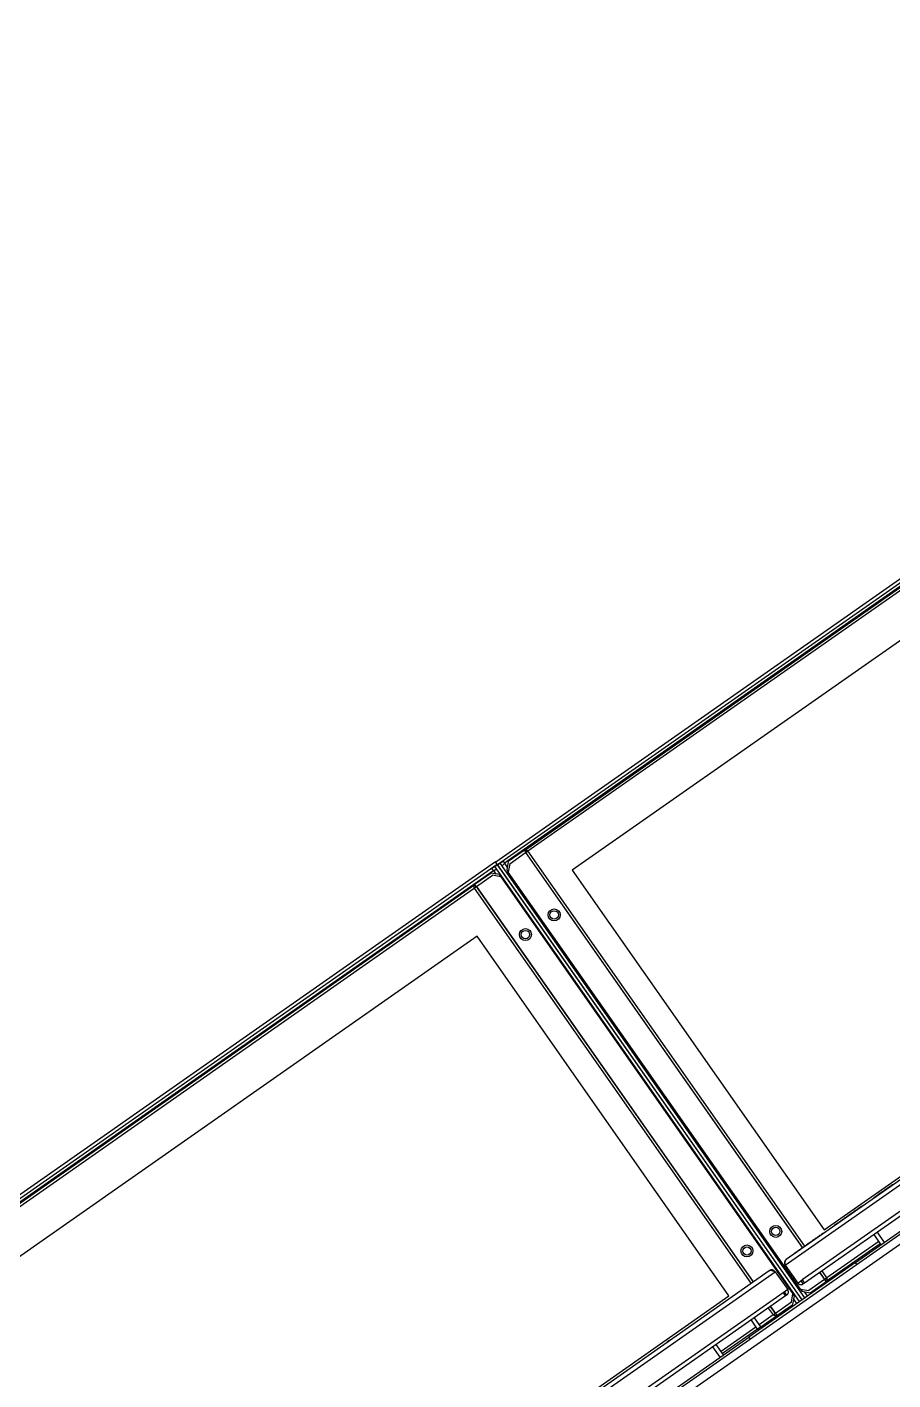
# Model space of a CAD drawing. Header units: millimetres. Extents: x 152904052 to 153933663, y 538271515 to 539240469.
# Drawn here: x 153451610 to 153452043, y 538570113 to 538570789 of the extents above; entities that cross this region are included whole.
import ezdxf

# ---------------------------------------------------------------- set-up
doc = ezdxf.new("R2010")
doc.units = ezdxf.units.MM
doc.layers.add('POWR', color=5, linetype='Continuous')

msp = doc.modelspace()

# ---------------------------------------------------------------- linework, layer by layer
at = {"layer": 'POWR', "color": 7}
for p, q in [((153452745.21, 538571002.75), (153451844.14, 538570371.82)), ((153452746.13, 538571001.44), (153451845.06, 538570370.51)), ((153452744.31, 538570998.46), (153451848.48, 538570371.2)), ((153451858.46, 538570377.69), (153452734.95, 538570991.42)), ((153451860.27, 538570377.38), (153452734.63, 538570989.61)), ((153452735.99, 538570965.53), (153451882.43, 538570367.86)), ((153451988.82, 538570170.43), (153452884.97, 538570797.92)), ((153451989.33, 538570173.36), (153452882.04, 538570798.44)), ((153452889, 538570787.44), (153451997.29, 538570163.06)), ((153452890.15, 538570785.8), (153451998.43, 538570161.42)), ((153452878.56, 538570768.72), (153451117.39, 538569535.53)), ((153452880.91, 538570765.36), (153451119.74, 538569532.17)), ((153452023.91, 538570171.75), (153452873.78, 538570766.83)), ((153451858.38, 538570377.64), (153451850.43, 538570372.07)), ((153451858.38, 538570377.64), (153451858.46, 538570377.69)), ((153451858.46, 538570377.69), (153451859.15, 538570376.71)), ((153451859.15, 538570376.71), (153451860.27, 538570377.38)), ((153451859.19, 538570376.65), (153451860.17, 538570377.34)), ((153451860.27, 538570377.38), (153451859.21, 538570376.63)), ((153451998.53, 538570179.92), (153451860.27, 538570377.38)), ((153451844.03, 538570371.98), (153450942.96, 538569741.05)), ((153451844.94, 538570370.67), (153450943.88, 538569739.74)), ((153451842.04, 538570368.56), (153451844.98, 538570370.62)), ((153451843.69, 538570369.67), (153451845, 538570370.59)), ((153451844.94, 538570370.67), (153451844.03, 538570371.98)), ((153451845.06, 538570370.51), (153451844.14, 538570371.82)), ((153451997.29, 538570153.11), (153451845, 538570370.59)), ((153451845.1, 538570370.46), (153451848.04, 538570372.51)), ((153451846.43, 538570371.34), (153451845.12, 538570370.43)), ((153451998.6, 538570154.02), (153451846.43, 538570371.34)), ((153451848.48, 538570371.2), (153451849.92, 538570369.15)), ((153451850.43, 538570372.07), (153451849.7, 538570367.9)), ((153451851.16, 538570371.03), (153451850.42, 538570366.85)), ((153451851.16, 538570371.03), (153451859.11, 538570376.6)), ((153451859.19, 538570376.65), (153451859.11, 538570376.6)), ((153451859.11, 538570376.6), (153451997.38, 538570179.12)), ((153451997.47, 538570179.17), (153451859.21, 538570376.63)), ((153451843.13, 538570367.69), (153450947.3, 538569740.43)), ((153451841.8, 538570366.27), (153451833.85, 538570360.71)), ((153451834.58, 538570359.67), (153451842.53, 538570365.23)), ((153451845.98, 538570365.54), (153451841.8, 538570366.27)), ((153451846.71, 538570364.49), (153451842.53, 538570365.23)), ((153451844.44, 538570365.81), (153451843.13, 538570367.69)), ((153451995.97, 538570152.19), (153451843.69, 538570369.67)), ((153451997.29, 538570153.11), (153451845.12, 538570370.43)), ((153451846.71, 538570364.49), (153451845.98, 538570365.54)), ((153451846.71, 538570364.49), (153451992.66, 538570156.05)), ((153451849.7, 538570367.9), (153451850.42, 538570366.85)), ((153451996.38, 538570158.41), (153451850.42, 538570366.85)), ((153451882.43, 538570367.86), (153452008.27, 538570188.15)), ((153450957.28, 538569746.92), (153451833.77, 538570360.65)), ((153450959.09, 538569746.61), (153451833.45, 538570358.84)), ((153451833.45, 538570358.84), (153451834.46, 538570359.67)), ((153451834.52, 538570359.59), (153451833.45, 538570358.84)), ((153451833.45, 538570358.84), (153451971.71, 538570161.38)), ((153451834.5, 538570359.61), (153451833.52, 538570358.92)), ((153451833.77, 538570360.65), (153451833.85, 538570360.71)), ((153451834.46, 538570359.67), (153451833.77, 538570360.65)), ((153451834.58, 538570359.67), (153451834.5, 538570359.61)), ((153451834.52, 538570359.59), (153451972.83, 538570162.05)), ((153451972.86, 538570162.19), (153451834.58, 538570359.67)), ((153451834.81, 538570334.76), (153450981.25, 538569737.09)), ((153451960.65, 538570155.05), (153451834.81, 538570334.76)), ((153452008.27, 538570188.15), (153452052.01, 538570218.78)), ((153452040.22, 538570209.11), (153452040.28, 538570209.03)), ((153452033.08, 538570204.11), (153452033.14, 538570204.03)), ((153452037.95, 538570207.52), (153452038.01, 538570207.44)), ((153452020.34, 538570195.19), (153452020.39, 538570195.11)), ((153452024.31, 538570197.97), (153452024.36, 538570197.88)), ((153452027.48, 538570200.19), (153452027.54, 538570200.11)), ((153452013.19, 538570190.19), (153452013.25, 538570190.1)), ((153452015.4, 538570191.73), (153452015.46, 538570191.65)), ((153452016.37, 538570192.41), (153452016.42, 538570192.33)), ((153452019.28, 538570194.45), (153452019.34, 538570194.37)), ((153452000.45, 538570181.26), (153452000.51, 538570181.18)), ((153452004.42, 538570184.04), (153452004.48, 538570183.96)), ((153452006.49, 538570185.49), (153452006.55, 538570185.41)), ((153452007.59, 538570186.26), (153452007.65, 538570186.18)), ((153452035.51, 538570182.19), (153452009.63, 538570164.07)), ((153452033.08, 538570185.67), (153452036.6, 538570180.64)), ((153452034.72, 538570186.82), (153452038.24, 538570181.78)), ((153451993.31, 538570176.26), (153451993.36, 538570176.18)), ((153451994.41, 538570177.03), (153451994.47, 538570176.95)), ((153451996.48, 538570178.48), (153451996.54, 538570178.4)), ((153451998.18, 538570179.67), (153451998.23, 538570179.59)), ((153452036.26, 538570181.13), (153452009.31, 538570162.26)), ((153451088.22, 538569542.49), (153451980.86, 538570167.67)), ((153452023.91, 538570171.75), (153451970.66, 538570134.46)), ((153451988.82, 538570170.43), (153451995.07, 538570161.5)), ((153452024.6, 538570170.76), (153452023.91, 538570171.75)), ((153451087.7, 538569539.57), (153451983.79, 538570167.15)), ((153451971.94, 538570161.54), (153451972, 538570161.46)), ((153451976.81, 538570164.95), (153451976.87, 538570164.87)), ((153451983.79, 538570167.15), (153451990.04, 538570158.23)), ((153451995.07, 538570161.5), (153451997.29, 538570163.06)), ((153451997.85, 538570161.01), (153451996.71, 538570162.65)), ((153451997.23, 538570163.01), (153451998.38, 538570161.38)), ((153451997.29, 538570163.06), (153451998.43, 538570161.42)), ((153451998.38, 538570161.38), (153451997.85, 538570161.01)), ((153451998.43, 538570161.42), (153451998.38, 538570161.38)), ((153452008.5, 538570163.24), (153452000.55, 538570157.68)), ((153452001.28, 538570156.64), (153452009.23, 538570162.2)), ((153452006.05, 538570166.75), (153452008.5, 538570163.24)), ((153452008.56, 538570163.32), (153452006.13, 538570166.8)), ((153452009.63, 538570164.07), (153452007.19, 538570167.55)), ((153452008.5, 538570163.24), (153452008.58, 538570163.3)), ((153452008.56, 538570163.32), (153452009.63, 538570164.07)), ((153452008.58, 538570163.3), (153452009.33, 538570163.83)), ((153452009.63, 538570164.07), (153452008.62, 538570163.24)), ((153452009.31, 538570162.26), (153452008.62, 538570163.24)), ((153452009.31, 538570162.26), (153452009.23, 538570162.2)), ((153451987.82, 538570156.67), (153451096.17, 538569532.19)), ((153451988.97, 538570155.03), (153451097.32, 538569530.55)), ((153451720.48, 538569986.88), (153451960.65, 538570155.05)), ((153451969.67, 538570159.95), (153451969.72, 538570159.87)), ((153451990.04, 538570158.23), (153451987.82, 538570156.67)), ((153451987.82, 538570156.67), (153451988.97, 538570155.03)), ((153451987.88, 538570156.71), (153451989.03, 538570155.08)), ((153451989.55, 538570155.44), (153451988.4, 538570157.08)), ((153451989.03, 538570155.08), (153451988.97, 538570155.03)), ((153451989.55, 538570155.44), (153451989.03, 538570155.08)), ((153451991.92, 538570151.88), (153451992.66, 538570156.05)), ((153451992.65, 538570150.84), (153451993.39, 538570155.01)), ((153451993.39, 538570155.01), (153451992.66, 538570156.05)), ((153451996.38, 538570158.41), (153451997.1, 538570157.37)), ((153451996.38, 538570158.41), (153452000.55, 538570157.68)), ((153451997.1, 538570157.37), (153452001.28, 538570156.64)), ((153451998.36, 538570157.15), (153451999.91, 538570154.94)), ((153451953.88, 538570148.89), (153451953.94, 538570148.81)), ((153451976.63, 538570139.62), (153451990.07, 538570149.03)), ((153451980.37, 538570149.01), (153451982.81, 538570145.53)), ((153451981.44, 538570149.76), (153451983.88, 538570146.28)), ((153451983.97, 538570146.31), (153451981.52, 538570149.82)), ((153451991.92, 538570151.88), (153451983.97, 538570146.31)), ((153451990.07, 538570149.03), (153451992.65, 538570150.84)), ((153451990.07, 538570149.03), (153451990.53, 538570148.37)), ((153451994.66, 538570151.27), (153451993.12, 538570153.48)), ((153451947.51, 538570144.43), (153451947.57, 538570144.35)), ((153451949.78, 538570146.02), (153451949.84, 538570145.94)), ((153451971.73, 538570142.96), (153451974.86, 538570138.5)), ((153451973.37, 538570144.11), (153451976.5, 538570139.65)), ((153451982.81, 538570145.53), (153451975.81, 538570140.63)), ((153451982.81, 538570145.53), (153451983.88, 538570146.28)), ((153451983.93, 538570146.2), (153451982.81, 538570145.53)), ((153451983.89, 538570146.26), (153451982.91, 538570145.57)), ((153451983.89, 538570146.26), (153451983.97, 538570146.31)), ((153451983.93, 538570146.2), (153451984.62, 538570145.21)), ((153451120.79, 538569539.38), (153451970.66, 538570134.46)), ((153451933.47, 538570134.6), (153451933.52, 538570134.52)), ((153451974.17, 538570139.48), (153451956.76, 538570127.29)), ((153451974.92, 538570138.42), (153451957.51, 538570126.23)), ((153451970.66, 538570134.46), (153451971.35, 538570133.48)), ((153451974.86, 538570138.5), (153451976.5, 538570139.65)), ((153451976.63, 538570139.62), (153451977.09, 538570138.97)), ((153451922.75, 538570127.09), (153451922.81, 538570127.01)), ((153451928.84, 538570131.36), (153451928.9, 538570131.28)), ((153451929.9, 538570132.1), (153451929.95, 538570132.01)), ((153451930.95, 538570132.84), (153451931.01, 538570132.75)), ((153451956.33, 538570124.43), (153451952.69, 538570129.62)), ((153451957.97, 538570125.57), (153451954.33, 538570130.77)), ((153451917.26, 538570123.25), (153451917.32, 538570123.17)), ((153451904.94, 538570114.62), (153451904.99, 538570114.53)), ((153451912.55, 538570119.95), (153451912.61, 538570119.87)), ((153451902.87, 538570113.17), (153451902.93, 538570113.09))]:
    msp.add_line(p, q, dxfattribs=at)
for centre, radius in [((153451873.37, 538570345.41), 3), ((153451873.37, 538570345.41), 2.1), ((153451859.01, 538570335.59), 3), ((153451859.01, 538570335.59), 2.1), ((153451984.07, 538570187.31), 3), ((153451984.07, 538570187.31), 2.1), ((153451969.71, 538570177.5), 3), ((153451969.71, 538570177.5), 2.1)]:
    msp.add_circle(centre, radius, dxfattribs=at)
for centre, radius, start, end in [((153451982.07, 538570165.95), 2.1, 35.00605, 125.00603), ((153451990.54, 538570171.64), 2.1, 124.99999, 214.99999), ((153451996.71, 538570162.65), 2, 214.99999, 304.99999), ((153451988.4, 538570157.08), 2, 305.00603, 35.00605), ((153451976.58, 538570139.7), 2.1, 214.99999, 240.37694), ((153451976.58, 538570139.7), 0.1, 214.99999, 304.99999)]:
    msp.add_arc(centre, radius, start, end, dxfattribs=at)
for points, knots in [([(153451858.46, 538570377.69), (153451858.55, 538570377.74), (153451858.75, 538570377.83), (153451859.18, 538570377.78), (153451859.7, 538570377.61), (153451860.08, 538570377.45), (153451860.27, 538570377.38)], [0, 0, 0, 0, 0.237155, 0.492001, 0.7468934, 1, 1, 1, 1]), ([(153451847.52, 538570369.78), (153451847.51, 538570369.84), (153451847.49, 538570369.95), (153451847.69, 538570370.26), (153451847.98, 538570370.63), (153451848.27, 538570370.96), (153451848.44, 538570371.15), (153451848.48, 538570371.2)], [0, 0, 0, 0, 0.26101, 0.482061, 0.703095, 0.924129, 1, 1, 1, 1]), ([(153451848.48, 538570371.2), (153451848.4, 538570371.41), (153451848.25, 538570371.79), (153451848.09, 538570372.25), (153451848.05, 538570372.44), (153451848.04, 538570372.51)], [0, 0, 0, 0, 0.407958, 0.75346, 1, 1, 1, 1]), ([(153451842.04, 538570368.56), (153451842.09, 538570368.53), (153451842.23, 538570368.45), (153451842.56, 538570368.18), (153451842.89, 538570367.9), (153451843.08, 538570367.73), (153451843.13, 538570367.69)], [0, 0, 0, 0, 0.194994, 0.538536, 0.882077, 1, 1, 1, 1]), ([(153451843.13, 538570367.69), (153451843.34, 538570367.77), (153451843.72, 538570367.92), (153451844.21, 538570368.09), (153451844.56, 538570368.18), (153451844.73, 538570368.17), (153451844.77, 538570368.12), (153451844.78, 538570368.11)], [0, 0, 0, 0, 0.26101, 0.482061, 0.703095, 0.924129, 1, 1, 1, 1]), ([(153452040.22, 538570209.11), (153452039.88, 538570208.87), (153452039.18, 538570208.38), (153452038.5, 538570207.9), (153452038.05, 538570207.59), (153452037.98, 538570207.54), (153452037.95, 538570207.52)], [0, 0, 0, 0, 0.281581, 0.574587, 0.7968, 1, 1, 1, 1]), ([(153452042.5, 538570210.7), (153452042.49, 538570210.7), (153452042.47, 538570210.69), (153452042.34, 538570210.59), (153452042.13, 538570210.44), (153452041.8, 538570210.22), (153452041.35, 538570209.9), (153452040.78, 538570209.5), (153452040.42, 538570209.25), (153452040.22, 538570209.11)], [0, 0, 0, 0, 0.141147, 0.263463, 0.373351, 0.478643, 0.62563, 0.795661, 1, 1, 1, 1]), ([(153452037.66, 538570207.32), (153452037.17, 538570206.98), (153452036.03, 538570206.18), (153452034.61, 538570205.19), (153452033.38, 538570204.32), (153452033.18, 538570204.18), (153452033.08, 538570204.11)], [0, 0, 0, 0, 0.1920598, 0.4469275, 0.7363288, 1, 1, 1, 1]), ([(153452020.34, 538570195.19), (153452020.18, 538570195.08), (153452019.85, 538570194.85), (153452019.54, 538570194.63), (153452019.33, 538570194.48), (153452019.3, 538570194.46), (153452019.28, 538570194.45)], [0, 0, 0, 0, 0.284757, 0.580029, 0.801375, 1, 1, 1, 1]), ([(153452021.37, 538570195.91), (153452021.37, 538570195.91), (153452021.37, 538570195.91), (153452021.32, 538570195.88), (153452021.22, 538570195.81), (153452021.08, 538570195.71), (153452020.92, 538570195.6), (153452020.74, 538570195.47), (153452020.54, 538570195.33), (153452020.41, 538570195.24), (153452020.34, 538570195.19)], [0, 0, 0, 0, 0.048564, 0.180372, 0.296888, 0.408877, 0.527506, 0.661824, 0.817994, 1, 1, 1, 1]), ([(153452024.31, 538570197.97), (153452024.29, 538570197.96), (153452024.27, 538570197.94), (153452024.04, 538570197.78), (153452023.66, 538570197.51), (153452023.15, 538570197.15), (153452022.53, 538570196.72), (153452022.02, 538570196.37), (153452021.73, 538570196.17), (153452021.66, 538570196.12)], [0, 0, 0, 0, 0.190663, 0.352727, 0.496222, 0.633954, 0.779374, 0.943613, 1, 1, 1, 1]), ([(153452025.21, 538570198.6), (153452025.22, 538570198.6), (153452025.22, 538570198.61), (153452024.98, 538570198.44), (153452024.7, 538570198.24), (153452024.59, 538570198.17)], [0, 0, 0, 0, 0.389539, 0.778615, 1, 1, 1, 1]), ([(153452027.48, 538570200.19), (153452027.46, 538570200.17), (153452027.41, 538570200.14), (153452026.99, 538570199.85), (153452026.35, 538570199.4), (153452025.77, 538570198.99), (153452025.5, 538570198.8)], [0, 0, 0, 0, 0.3084899, 0.5716582, 0.8051259, 1, 1, 1, 1]), ([(153452015.11, 538570191.53), (153452015.02, 538570191.47), (153452014.35, 538570191), (153452013.52, 538570190.42), (153452013.3, 538570190.26), (153452013.19, 538570190.19)], [0, 0, 0, 0, 0.077644, 0.56479, 1, 1, 1, 1]), ([(153452016.08, 538570192.21), (153452015.94, 538570192.11), (153452015.53, 538570191.82), (153452015.45, 538570191.77), (153452015.4, 538570191.73)], [0, 0, 0, 0, 0.335144, 1, 1, 1, 1]), ([(153452018.99, 538570194.25), (153452018.87, 538570194.16), (153452018.14, 538570193.65), (153452017.34, 538570193.09), (153452016.54, 538570192.53), (153452016.42, 538570192.45), (153452016.37, 538570192.41)], [0, 0, 0, 0, 0.079147, 0.459448, 0.74463, 1, 1, 1, 1]), ([(153452000.45, 538570181.26), (153452000.11, 538570181.02), (153451999.41, 538570180.53), (153451998.73, 538570180.06), (153451998.28, 538570179.74), (153451998.21, 538570179.69), (153451998.18, 538570179.67)], [0, 0, 0, 0, 0.288034, 0.585696, 0.806215, 1, 1, 1, 1]), ([(153452002.72, 538570182.85), (153452002.72, 538570182.85), (153452002.7, 538570182.84), (153452002.57, 538570182.75), (153452002.35, 538570182.59), (153452002.05, 538570182.39), (153452001.7, 538570182.14), (153452001.31, 538570181.86), (153452000.88, 538570181.56), (153452000.6, 538570181.37), (153452000.45, 538570181.26)], [0, 0, 0, 0, 0.139289, 0.254745, 0.355218, 0.452418, 0.558229, 0.681516, 0.827711, 1, 1, 1, 1]), ([(153452004.42, 538570184.04), (153452004.41, 538570184.03), (153452004.38, 538570184.02), (153452004.15, 538570183.85), (153452003.77, 538570183.59), (153452003.36, 538570183.3), (153452003.09, 538570183.11), (153452003.01, 538570183.06)], [0, 0, 0, 0, 0.279915, 0.512422, 0.714966, 0.910685, 1, 1, 1, 1]), ([(153452005.33, 538570184.68), (153452005.33, 538570184.68), (153452005.34, 538570184.69), (153452005.11, 538570184.52), (153452004.9, 538570184.38), (153452004.73, 538570184.26), (153452004.71, 538570184.24)], [0, 0, 0, 0, 0.391607, 0.685208, 0.946535, 1, 1, 1, 1]), ([(153452006.49, 538570185.49), (153452006.47, 538570185.48), (153452006.43, 538570185.45), (153452006.13, 538570185.24), (153452005.76, 538570184.98), (153452005.61, 538570184.88)], [0, 0, 0, 0, 0.424287, 0.777643, 1, 1, 1, 1]), ([(153452007.59, 538570186.26), (153452007.56, 538570186.24), (153452007.51, 538570186.21), (153452007.22, 538570186), (153452006.87, 538570185.75), (153452006.78, 538570185.69)], [0, 0, 0, 0, 0.47251, 0.866574, 1, 1, 1, 1]), ([(153451994.12, 538570176.83), (153451993.99, 538570176.74), (153451993.47, 538570176.38), (153451993.38, 538570176.31), (153451993.31, 538570176.26)], [0, 0, 0, 0, 0.263131, 1, 1, 1, 1]), ([(153451995.23, 538570177.61), (153451995.06, 538570177.49), (153451994.57, 538570177.15), (153451994.48, 538570177.08), (153451994.41, 538570177.03)], [0, 0, 0, 0, 0.332212, 1, 1, 1, 1]), ([(153451996.19, 538570178.28), (153451996.06, 538570178.19), (153451995.65, 538570177.9), (153451995.57, 538570177.84), (153451995.51, 538570177.81)], [0, 0, 0, 0, 0.3396442, 1, 1, 1, 1]), ([(153451997.89, 538570179.47), (153451997.72, 538570179.35), (153451997.2, 538570178.99), (153451996.67, 538570178.61), (153451996.54, 538570178.53), (153451996.48, 538570178.48)], [0, 0, 0, 0, 0.209302, 0.630398, 1, 1, 1, 1]), ([(153451988.82, 538570170.43), (153451988.8, 538570170.73), (153451988.77, 538570171.36), (153451988.8, 538570172.23), (153451988.95, 538570172.96), (153451989.2, 538570173.22), (153451989.33, 538570173.36)], [0, 0, 0, 0, 0.230728, 0.485563, 0.740459, 1, 1, 1, 1]), ([(153452009.63, 538570164.07), (153452009.64, 538570163.88), (153452009.66, 538570163.48), (153452009.64, 538570162.94), (153452009.55, 538570162.5), (153452009.39, 538570162.34), (153452009.31, 538570162.26)], [0, 0, 0, 0, 0.237155, 0.492001, 0.7468934, 1, 1, 1, 1]), ([(153451930.95, 538570132.84), (153451930.95, 538570132.83), (153451930.94, 538570132.83), (153451930.88, 538570132.79), (153451930.78, 538570132.72), (153451930.63, 538570132.61), (153451930.42, 538570132.47), (153451930.16, 538570132.28), (153451929.99, 538570132.16), (153451929.9, 538570132.1)], [0, 0, 0, 0, 0.14249, 0.268012, 0.381964, 0.490735, 0.639072, 0.805077, 1, 1, 1, 1])]:
    msp.add_open_spline(points, degree=3, knots=knots, dxfattribs=at)
for points in [[(153451833.45, 538570358.84), (153451833.44, 538570359.04), (153451833.42, 538570359.45), (153451833.44, 538570359.98), (153451833.54, 538570360.42), (153451833.69, 538570360.57), (153451833.77, 538570360.65)], [(153451980.86, 538570167.67), (153451981.02, 538570167.74), (153451981.35, 538570167.89), (153451982.05, 538570167.8), (153451982.88, 538570167.53), (153451983.48, 538570167.28), (153451983.79, 538570167.15)], [(153451984.62, 538570145.21), (153451984.52, 538570145.17), (153451984.32, 538570145.08), (153451983.88, 538570145.14), (153451983.37, 538570145.3), (153451983, 538570145.46), (153451982.81, 538570145.53)]]:
    msp.add_open_spline(points, degree=3, dxfattribs=at)

doc.saveas('drawing.dxf')
